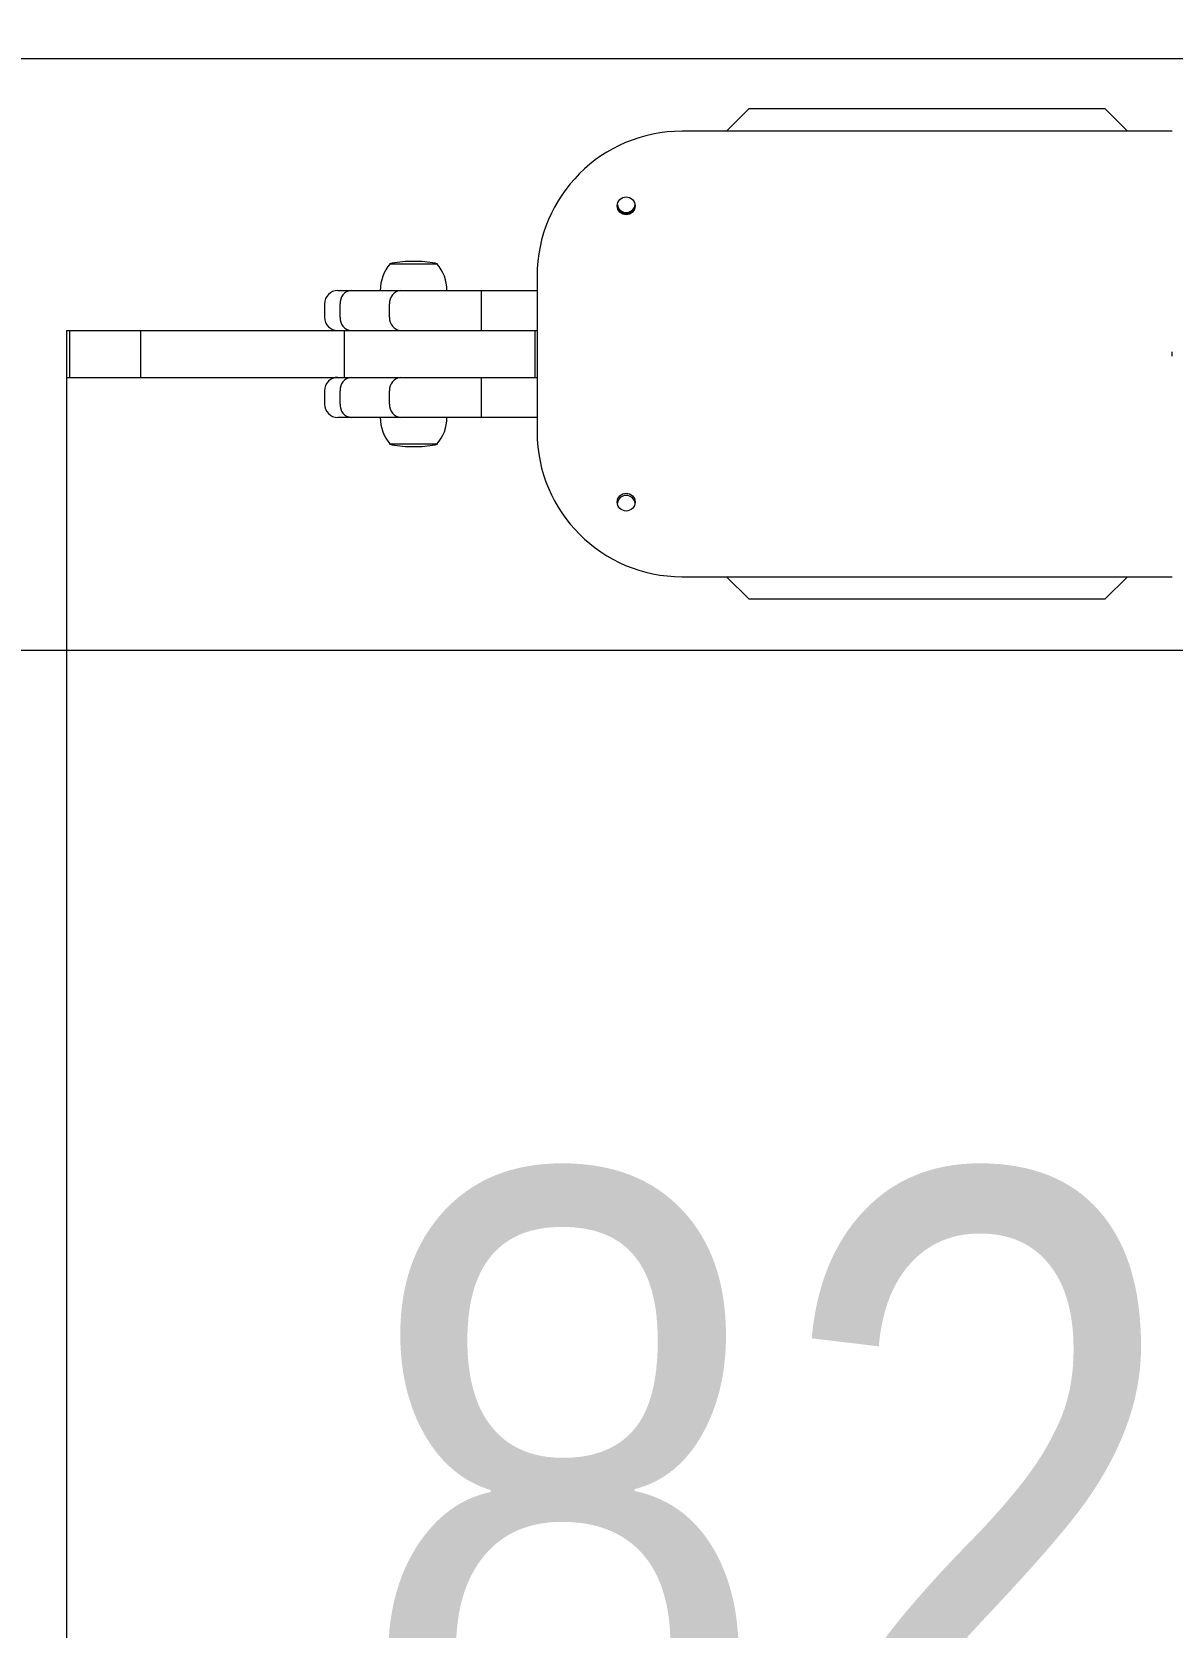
# Model space of a CAD drawing. Header units: millimetres. Extents: x -2590 to 2052, y -2297 to 1711.
# Drawn here: x -283 to 229, y -511 to 205 of the extents above; entities that cross this region are included whole.
import ezdxf

# ---------------------------------------------------------------- set-up
doc = ezdxf.new("R2010")
doc.units = ezdxf.units.MM
doc.layers.add('DIKOM_ОБЪЕКТ', color=7, linetype='Continuous')
doc.layers.add('DIKOM_РАЗМЕР_ОБЪЕКТА', color=7, linetype='Continuous')
doc.styles.add('style1', font='arialbd.ttf', dxfattribs={"width": 0.8})
doc.dimstyles.new('1-50', dxfattribs={"dimtxt": 300, "dimasz": 200, "dimexe": 100, "dimexo": 0, "dimgap": 100, "dimtad": 1, "dimtxsty": 'style1', "dimcen": 200, "dimclrd": 7, "dimclre": 7, "dimclrt": 7, "dimadec": 1, "dimazin": 2, "dimtfac": 1, "dimtmove": 0, "dimatfit": 2, "dimfxl": 0, "dimlwd": 25, "dimlwe": 18, "dimarcsym": 0})

# ---------------------------------------------------------------- blocks, each defined once
blk = doc.blocks.new('*D0')
at = {"layer": 'Defpoints', "color": 0, "transparency": 16777216}
for p in [(-267.12, 50.38), (551.77, 50.38), (551.77, -712.25)]:
    blk.add_point(p, dxfattribs=at)
at = {"layer": 'DIKOM_РАЗМЕР_ОБЪЕКТА', "color": 7, "lineweight": 18, "transparency": 16777216}
for p, q in [((-267.12, 50.38), (-267.12, -812.25)), ((551.77, 50.38), (551.77, -812.25))]:
    blk.add_line(p, q, dxfattribs=at)
at = {"layer": 'DIKOM_РАЗМЕР_ОБЪЕКТА', "color": 7, "lineweight": 25, "transparency": 16777216}
blk.add_line((-67.12, -712.25), (351.77, -712.25), dxfattribs=at)
at = {"layer": 'DIKOM_РАЗМЕР_ОБЪЕКТА', "color": 7, "transparency": 16777216}
for points in [[(-67.12, -678.91), (-67.12, -745.58), (-267.12, -712.25)], [(351.77, -678.91), (351.77, -745.58), (551.77, -712.25)]]:
    blk.add_solid(points, dxfattribs=at)
at = {"layer": 'DIKOM_РАЗМЕР_ОБЪЕКТА', "color": 7, "transparency": 16777216, "insert": (142.33, -459.07), "char_height": 300, "attachment_point": 5, "style": 'style1'}
blk.add_mtext('{\\fArial|b0|i0|c204|p34;820}', dxfattribs=at)
blk = doc.blocks.new('*D3')
at = {"layer": 'Defpoints', "color": 0, "transparency": 16777216}
for p in [(322.12, 193.38), (-453.93, -72.24), (324.01, -72.24)]:
    blk.add_point(p, dxfattribs=at)
at = {"layer": 'DIKOM_РАЗМЕР_ОБЪЕКТА', "color": 7, "lineweight": 25, "transparency": 16777216}
for p, q in [((-453.93, 393.38), (-453.93, 593.38)), ((-453.93, 193.38), (-453.93, -72.24)), ((-453.93, -272.24), (-453.93, -472.24))]:
    blk.add_line(p, q, dxfattribs=at)
at = {"layer": 'DIKOM_РАЗМЕР_ОБЪЕКТА', "color": 7, "lineweight": 18, "transparency": 16777216}
for p, q in [((322.12, 193.38), (-553.93, 193.38)), ((324.01, -72.24), (-553.93, -72.24))]:
    blk.add_line(p, q, dxfattribs=at)
at = {"layer": 'DIKOM_РАЗМЕР_ОБЪЕКТА', "color": 7, "transparency": 16777216}
for points in [[(-487.26, 393.38), (-420.6, 393.38), (-453.93, 193.38)], [(-487.26, -272.24), (-420.6, -272.24), (-453.93, -72.24)]]:
    blk.add_solid(points, dxfattribs=at)
at = {"layer": 'DIKOM_РАЗМЕР_ОБЪЕКТА', "color": 7, "transparency": 16777216, "insert": (-707.1, 60.57), "char_height": 300, "attachment_point": 5, "rotation": 90, "style": 'style1'}
blk.add_mtext('{\\fArial|b0|i0|c204|p34;260}', dxfattribs=at)

msp = doc.modelspace()

# ---------------------------------------------------------------- linework, layer by layer
at = {"layer": 'DIKOM_ОБЪЕКТ', "color": 7, "lineweight": 15}
for p, q in [((39.024, 170.883), (29.024, 160.883)), ((199.024, 170.883), (39.024, 170.883)), ((209.024, 160.883), (199.024, 170.883)), ((229.024, 160.883), (9.024, 160.883)), ((-122.198, 101.383), (-100.598, 101.383)), ((-109.923, 102.436), (-112.873, 102.436)), ((-55.976, 95.883), (-55.976, 25.883)), ((-145.398, 89.383), (-139.398, 89.383)), ((-139.398, 89.383), (-117.206, 89.383)), ((-117.206, 89.383), (-80.972, 89.383)), ((-80.972, 83.383), (-80.972, 89.383)), ((-80.972, 89.383), (-55.976, 89.383)), ((-151.398, 83.383), (-151.398, 77.383)), ((-144.339, 77.383), (-144.339, 83.383)), ((-122.148, 77.383), (-122.148, 83.383)), ((-80.972, 77.383), (-80.972, 83.383)), ((-80.972, 71.383), (-80.972, 77.383)), ((-267.115, 71.383), (-267.115, 50.383)), ((-267.115, 71.383), (-265.718, 71.383)), ((-265.718, 50.383), (-265.718, 71.383)), ((-265.718, 71.383), (-233.871, 71.383)), ((-233.871, 50.383), (-233.871, 71.383)), ((-233.871, 71.383), (-142.437, 71.383)), ((-142.437, 50.383), (-142.437, 71.383)), ((-142.437, 71.383), (-56.758, 71.383)), ((-56.758, 50.383), (-56.758, 71.383)), ((-56.758, 71.383), (-55.976, 71.383)), ((229.024, 59.883), (229.024, 61.883)), ((-267.115, 50.383), (-265.718, 50.383)), ((-265.718, 50.383), (-233.871, 50.383)), ((-233.871, 50.383), (-142.437, 50.383)), ((-142.437, 50.383), (-56.758, 50.383)), ((-80.972, 44.383), (-80.972, 50.383)), ((-56.758, 50.383), (-55.976, 50.383)), ((-151.398, 44.383), (-151.398, 38.383)), ((-144.339, 38.383), (-144.339, 44.383)), ((-122.148, 38.383), (-122.148, 44.383)), ((-80.972, 38.383), (-80.972, 44.383)), ((-80.972, 32.383), (-80.972, 38.383)), ((-139.398, 32.383), (-145.398, 32.383)), ((-117.206, 32.383), (-139.398, 32.383)), ((-80.972, 32.383), (-117.206, 32.383)), ((-55.976, 32.383), (-80.972, 32.383)), ((-120.373, 20.383), (-122.198, 20.383)), ((-100.598, 20.383), (-120.373, 20.383)), ((-112.873, 19.33), (-109.923, 19.33)), ((9.024, -39.117), (229.024, -39.117)), ((29.024, -39.117), (39.024, -49.117)), ((199.024, -49.117), (209.024, -39.117)), ((39.024, -49.117), (199.024, -49.117))]:
    msp.add_line(p, q, dxfattribs=at)
for centre in [(-15.976, 127.383), (-15.976, -5.617)]:
    msp.add_circle(centre, 4, dxfattribs=at)
for centre, radius, start, end in [((9.024, 95.883), 65, 90, 180), ((-15.976, 128.383), 4, 187.180756, 352.819244), ((-15.976, 128.383), 4.4, 209.699728, 330.300272), ((-107.721, 89.223), 18.677, 139.378843, 179.509067), ((-112.873, 60.6), 41.836, 90, 102.879622), ((-109.923, 60.6), 41.836, 77.120378, 90), ((-115.075, 89.223), 18.677, 0.490933, 40.621157), ((-145.398, 83.383), 6, 90, 180), ((-138.812, 83.866), 5.548, 96.064543, 184.990994), ((-116.62, 83.866), 5.548, 96.064464, 184.991242), ((-145.398, 77.383), 6, 180, 270), ((-138.812, 76.9), 5.548, 175.009007, 263.935447), ((-116.62, 76.9), 5.548, 175.008759, 263.935526), ((-145.398, 44.383), 6, 90, 180), ((-138.812, 44.866), 5.548, 96.064553, 184.990993), ((-116.62, 44.866), 5.548, 96.064474, 184.991241), ((-145.398, 38.383), 6, 180, 270), ((-138.812, 37.9), 5.548, 175.009006, 263.935457), ((-116.62, 37.9), 5.548, 175.008758, 263.935536), ((-107.721, 32.543), 18.677, 180.490933, 220.621157), ((-115.075, 32.543), 18.677, 319.378843, 359.509067), ((9.024, 25.883), 65, 180, 270), ((-112.873, 61.166), 41.836, 257.120378, 270), ((-109.923, 61.166), 41.836, 270, 282.879622), ((-15.976, -6.617), 4, 7.180756, 172.819244)]:
    msp.add_arc(centre, radius, start, end, dxfattribs=at)

# ---------------------------------------------------------------- dimensions: what is measured, and where the dimension line sits
at = {"layer": 'DIKOM_РАЗМЕР_ОБЪЕКТА'}
dim = msp.add_linear_dim(base=(-453.931, -72.241), p1=(322.117, 193.383), p2=(324.012, -72.241), angle=90, text='{\\fArial|b0|i0|c204|p34;260}', dimstyle='1-50', dxfattribs=at)
dim.commit()
dim.dimension.update_dxf_attribs({"geometry": '*D3', "text_midpoint": (-453.931, 60.571), "dimtype": 160})
dim = msp.add_linear_dim(base=(551.774, -712.246), p1=(-267.115, 50.383), p2=(551.774, 50.383), text='{\\fArial|b0|i0|c204|p34;820}', dimstyle='1-50', dxfattribs=at)
dim.commit()
dim.dimension.update_dxf_attribs({"geometry": '*D0', "text_midpoint": (142.329, -712.246), "dimtype": 160})

doc.saveas('drawing.dxf')
